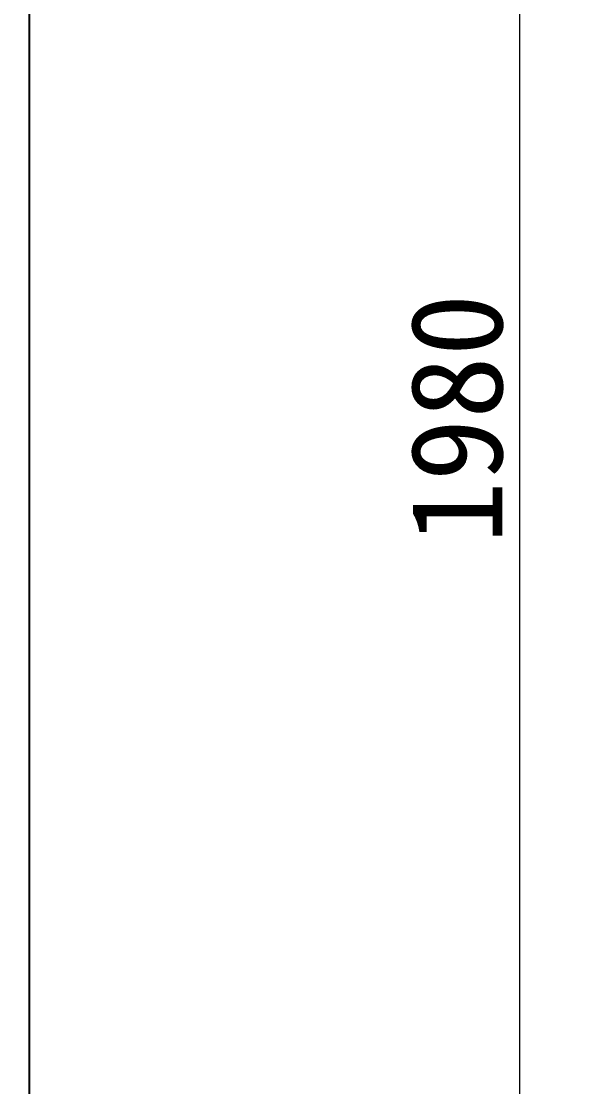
# Model space of a CAD drawing. Header units: millimetres. Extents: x 120 to 9117, y 110 to 4090.
# Drawn here: x 2640 to 2984, y 2111 to 2759 of the extents above; entities that cross this region are included whole.
import ezdxf

# ---------------------------------------------------------------- set-up
doc = ezdxf.new("R2010")
doc.units = ezdxf.units.MM
doc.header["$LTSCALE"] = 20
doc.layers.add('可见 (ISO)', color=7, linetype='Continuous', lineweight=25)
doc.layers.add('尺寸 (ISO)', color=7, linetype='Continuous', lineweight=18, true_color=0x008000)
doc.styles.add('最新国标', font='simfang.ttf')
doc.dimstyles.new('默认 (GB)', dxfattribs={"dimscale": 20, "dimtxt": 2.8, "dimasz": 2.5, "dimexe": 2, "dimexo": 1.5, "dimgap": 0.5, "dimtad": 1, "dimtoh": 1, "dimdsep": 46, "dimtxsty": '最新国标', "dimcen": 0.09, "dimdle": 10, "dimclrd": 256, "dimclre": 256, "dimclrt": 256, "dimaunit": 1, "dimadec": 3, "dimazin": 2, "dimtfac": 0.535714, "dimtdec": 3, "dimtmove": 0, "dimatfit": 3, "dimfxl": 0, "dimtolj": 1, "dimlwd": -1, "dimlwe": -1, "dimarcsym": 0})

# ---------------------------------------------------------------- blocks, each defined once
blk = doc.blocks.new('_DotSmall')
at = {"color": 0, "linetype": 'ByBlock', "const_width": 0.5}
blk.add_lwpolyline([(-0.0625, 0, 1), (0.0625, 0, 1)], format="xyb", close=True, dxfattribs=at)
blk = doc.blocks.new('*D21')
at = {"layer": 'Defpoints', "color": 0, "transparency": 16777216}
for p in [(2623.78, 3507.01), (2943.78, 3507.01), (2623.78, 1527.01)]:
    blk.add_point(p, dxfattribs=at)
at = {"layer": '尺寸 (ISO)', "color": 116, "true_color": 0x00803f, "transparency": 16777216}
for p, q in [((2653.78, 3507.01), (2983.78, 3507.01)), ((2943.78, 1527.01), (2943.78, 3457.01)), ((2653.78, 1527.01), (2983.78, 1527.01))]:
    blk.add_line(p, q, dxfattribs=at)
blk.add_solid([(2935.45, 3457.01), (2952.11, 3457.01), (2943.78, 3507.01)], dxfattribs=at)
at = {"layer": '尺寸 (ISO)', "color": 116, "true_color": 0x00803f, "transparency": 16777216, "xscale": 50, "yscale": 50, "zscale": 50, "rotation": 270}
blk.add_blockref('_DotSmall', (2943.78, 1527.01), dxfattribs=at)
at = {"layer": '尺寸 (ISO)', "transparency": 16777216, "insert": (2905.46, 2517.21), "char_height": 56, "attachment_point": 5, "rotation": 90, "style": '最新国标'}
blk.add_mtext('\\A1;1980', dxfattribs=at)

msp = doc.modelspace()

# ---------------------------------------------------------------- linework, layer by layer
at = {"layer": '可见 (ISO)'}
msp.add_line((2645.28, 1517.011), (2645.28, 3517.011), dxfattribs=at)

# ---------------------------------------------------------------- dimensions: what is measured, and where the dimension line sits
at = {"layer": '尺寸 (ISO)', "color": 116, "true_color": 0x00803f}
dim = msp.add_linear_dim(base=(2943.78, 3507.011), p1=(2623.78, 1527.011), p2=(2623.78, 3507.011), angle=90, dimstyle='默认 (GB)', override={"dimgap": 0.5, "dimtoh": 0, "dimdec": 2, "dimblk1": 'DotSmall', "dimsah": 1, "dimdle": 0, "dimtol": 0, "dimlim": 0, "dimtp": 0, "dimtm": 0, "dimtdec": 3, "dimtofl": 0, "dimatfit": 1}, dxfattribs=at)
dim.commit()
dim.dimension.update_dxf_attribs({"geometry": '*D21', "text_midpoint": (2943.78, 2517.211), "dimtype": 160})

doc.saveas('drawing.dxf')
